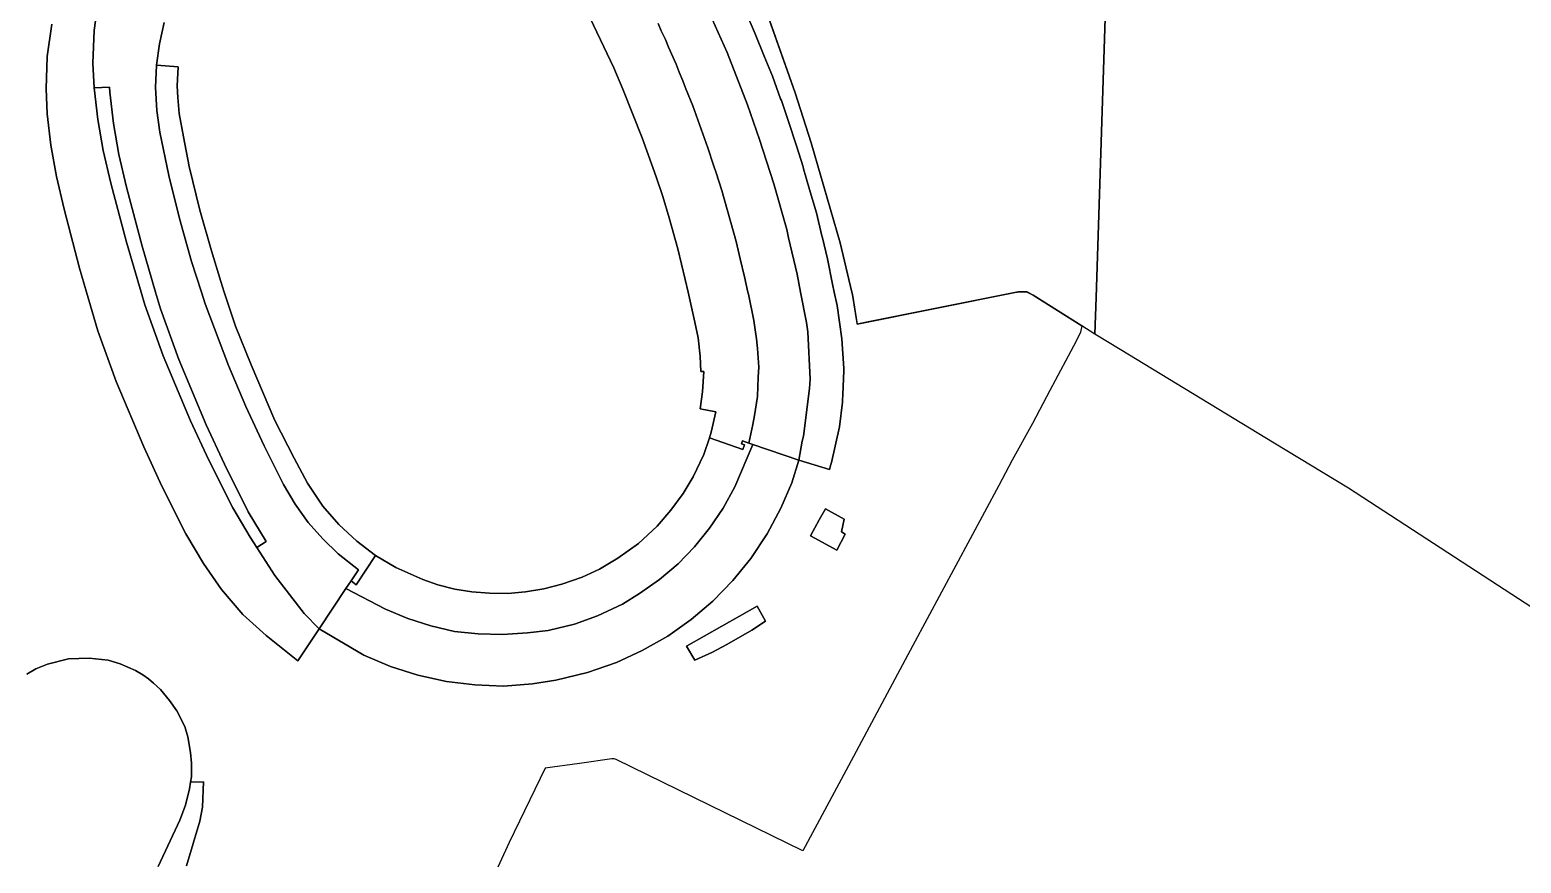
# Model space of a CAD drawing. Header units: millimetres. Extents: x 1888 to 2040, y 1705 to 1894.
# Drawn here: x 1930.7395 to 1931.1197, y 1831.5817 to 1831.7941 of the extents above; entities that cross this region are included whole.
import ezdxf

# ---------------------------------------------------------------- set-up
doc = ezdxf.new("R2010")
doc.units = ezdxf.units.MM

msp = doc.modelspace()

# ---------------------------------------------------------------- linework, layer by layer
for p, q in [((1930.91851, 1831.82405), (1930.93463, 1831.77812)), ((1930.93463, 1831.77812), (1930.91851, 1831.82405)), ((1930.91851, 1831.82405), (1930.93463, 1831.77812)), ((1930.93463, 1831.77812), (1930.91851, 1831.82405)), ((1931.01145, 1831.72853), (1931.01391, 1831.80391)), ((1931.01391, 1831.80391), (1931.01145, 1831.72853)), ((1931.01391, 1831.80391), (1931.01145, 1831.72853)), ((1931.01145, 1831.72853), (1931.01391, 1831.80391)), ((1930.75594, 1831.79394), (1930.75708, 1831.80215)), ((1930.75708, 1831.80215), (1930.75594, 1831.79394)), ((1930.8884, 1831.78449), (1930.88068, 1831.80072)), ((1930.88068, 1831.80072), (1930.8884, 1831.78449)), ((1930.9135, 1831.79687), (1930.91727, 1831.7884)), ((1930.91727, 1831.7884), (1930.9135, 1831.79687)), ((1930.92448, 1831.7931), (1930.92205, 1831.79865)), ((1930.92205, 1831.79865), (1930.92448, 1831.7931)), ((1930.74512, 1831.79557), (1930.74398, 1831.78736)), ((1930.74398, 1831.78736), (1930.74512, 1831.79557)), ((1930.75564, 1831.78564), (1930.75594, 1831.79394)), ((1930.75594, 1831.79394), (1930.75564, 1831.78564)), ((1930.77381, 1831.79597), (1930.77259, 1831.79058)), ((1930.77259, 1831.79058), (1930.77381, 1831.79597)), ((1930.90049, 1831.79388), (1930.89972, 1831.79579)), ((1930.89972, 1831.79579), (1930.90049, 1831.79388)), ((1930.90155, 1831.79165), (1930.90049, 1831.79388)), ((1930.90049, 1831.79388), (1930.90155, 1831.79165)), ((1930.92674, 1831.78744), (1930.92448, 1831.7931)), ((1930.92448, 1831.7931), (1930.92674, 1831.78744)), ((1930.77259, 1831.79058), (1930.77185, 1831.78517)), ((1930.77185, 1831.78517), (1930.77259, 1831.79058)), ((1930.90233, 1831.78972), (1930.90155, 1831.79165)), ((1930.90155, 1831.79165), (1930.90233, 1831.78972)), ((1930.90427, 1831.78536), (1930.90233, 1831.78972)), ((1930.90233, 1831.78972), (1930.90427, 1831.78536)), ((1930.74398, 1831.78736), (1930.74368, 1831.77906)), ((1930.74368, 1831.77906), (1930.74398, 1831.78736)), ((1930.75593, 1831.77934), (1930.75564, 1831.78564)), ((1930.75564, 1831.78564), (1930.75593, 1831.77934)), ((1930.77162, 1831.77943), (1930.77185, 1831.78515)), ((1930.77185, 1831.78515), (1930.77162, 1831.77943)), ((1930.77185, 1831.78515), (1930.77185, 1831.78517)), ((1930.77185, 1831.78517), (1930.77732, 1831.78472)), ((1930.77185, 1831.78517), (1930.77185, 1831.78515)), ((1930.77732, 1831.78472), (1930.77185, 1831.78517)), ((1930.90505, 1831.78339), (1930.90427, 1831.78536)), ((1930.90427, 1831.78536), (1930.90505, 1831.78339)), ((1930.91727, 1831.7884), (1930.92247, 1831.77505)), ((1930.92247, 1831.77505), (1930.91727, 1831.7884)), ((1930.92887, 1831.78231), (1930.92674, 1831.78744)), ((1930.92674, 1831.78744), (1930.92887, 1831.78231)), ((1930.77732, 1831.78472), (1930.77711, 1831.77986)), ((1930.77711, 1831.77986), (1930.77732, 1831.78472)), ((1930.89068, 1831.77904), (1930.8884, 1831.78449)), ((1930.8884, 1831.78449), (1930.89068, 1831.77904)), ((1930.90603, 1831.78114), (1930.90505, 1831.78339)), ((1930.90505, 1831.78339), (1930.90603, 1831.78114)), ((1930.90678, 1831.77909), (1930.90603, 1831.78114)), ((1930.90603, 1831.78114), (1930.90678, 1831.77909)), ((1930.93093, 1831.77658), (1930.92887, 1831.78231)), ((1930.92887, 1831.78231), (1930.93093, 1831.77658)), ((1930.74368, 1831.77906), (1930.74398, 1831.7727)), ((1930.74398, 1831.7727), (1930.74368, 1831.77906)), ((1930.75987, 1831.77953), (1930.75593, 1831.77934)), ((1930.75593, 1831.77934), (1930.75987, 1831.77953)), ((1930.75687, 1831.77128), (1930.75593, 1831.77934)), ((1930.75593, 1831.77934), (1930.75687, 1831.77128)), ((1930.75993, 1831.77829), (1930.75987, 1831.77953)), ((1930.75987, 1831.77953), (1930.75993, 1831.77829)), ((1930.76086, 1831.77029), (1930.75993, 1831.77829)), ((1930.75993, 1831.77829), (1930.76086, 1831.77029)), ((1930.77191, 1831.77357), (1930.77162, 1831.77943)), ((1930.77162, 1831.77943), (1930.77191, 1831.77357)), ((1930.77711, 1831.77986), (1930.7773, 1831.77691)), ((1930.7773, 1831.77691), (1930.77711, 1831.77986)), ((1930.89562, 1831.76658), (1930.89068, 1831.77904)), ((1930.89068, 1831.77904), (1930.89562, 1831.76658)), ((1930.90856, 1831.77479), (1930.90678, 1831.77909)), ((1930.90678, 1831.77909), (1930.90856, 1831.77479)), ((1930.93463, 1831.77812), (1930.93874, 1831.76537)), ((1930.93874, 1831.76537), (1930.93463, 1831.77812)), ((1930.93463, 1831.77812), (1930.93874, 1831.76537)), ((1930.93874, 1831.76537), (1930.93463, 1831.77812)), ((1930.7727, 1831.76809), (1930.77191, 1831.77357)), ((1930.77191, 1831.77357), (1930.7727, 1831.76809)), ((1930.7773, 1831.77691), (1930.77764, 1831.77277)), ((1930.77764, 1831.77277), (1930.7773, 1831.77691)), ((1930.9124, 1831.76409), (1930.90856, 1831.77479)), ((1930.90856, 1831.77479), (1930.9124, 1831.76409)), ((1930.92247, 1831.77505), (1930.92554, 1831.76615)), ((1930.92554, 1831.76615), (1930.92247, 1831.77505)), ((1930.93114, 1831.7761), (1930.93093, 1831.77658)), ((1930.93093, 1831.77658), (1930.93114, 1831.7761)), ((1930.93292, 1831.7708), (1930.93114, 1831.7761)), ((1930.93114, 1831.7761), (1930.93292, 1831.7708)), ((1930.74398, 1831.7727), (1930.74491, 1831.7647)), ((1930.74491, 1831.7647), (1930.74398, 1831.7727)), ((1930.75828, 1831.76336), (1930.75687, 1831.77128)), ((1930.75687, 1831.77128), (1930.75828, 1831.76336)), ((1930.76227, 1831.76237), (1930.76086, 1831.77029)), ((1930.76086, 1831.77029), (1930.76227, 1831.76237)), ((1930.77764, 1831.77277), (1930.77868, 1831.76686)), ((1930.77868, 1831.76686), (1930.77764, 1831.77277)), ((1930.93307, 1831.7703), (1930.93292, 1831.7708)), ((1930.93292, 1831.7708), (1930.93307, 1831.7703)), ((1930.93482, 1831.76504), (1930.93307, 1831.7703)), ((1930.93307, 1831.7703), (1930.93482, 1831.76504)), ((1930.77499, 1831.75703), (1930.7727, 1831.76809)), ((1930.7727, 1831.76809), (1930.77499, 1831.75703)), ((1930.77868, 1831.76686), (1930.78019, 1831.75933)), ((1930.78019, 1831.75933), (1930.77868, 1831.76686)), ((1930.89921, 1831.75665), (1930.89562, 1831.76658)), ((1930.89562, 1831.76658), (1930.89921, 1831.75665)), ((1930.92554, 1831.76615), (1930.92918, 1831.75485)), ((1930.92918, 1831.75485), (1930.92554, 1831.76615)), ((1930.74491, 1831.7647), (1930.74632, 1831.75678)), ((1930.74632, 1831.75678), (1930.74491, 1831.7647)), ((1930.76022, 1831.75503), (1930.75828, 1831.76336)), ((1930.75828, 1831.76336), (1930.76022, 1831.75503)), ((1930.76421, 1831.75404), (1930.76227, 1831.76237)), ((1930.76227, 1831.76237), (1930.76421, 1831.75404)), ((1930.91383, 1831.75968), (1930.9124, 1831.76409)), ((1930.9124, 1831.76409), (1930.91383, 1831.75968)), ((1930.935, 1831.76457), (1930.93482, 1831.76504)), ((1930.93482, 1831.76504), (1930.935, 1831.76457)), ((1930.93666, 1831.75922), (1930.935, 1831.76457)), ((1930.935, 1831.76457), (1930.93666, 1831.75922)), ((1930.93874, 1831.76537), (1930.94614, 1831.73982)), ((1930.94614, 1831.73982), (1930.93874, 1831.76537)), ((1930.93874, 1831.76537), (1930.94614, 1831.73982)), ((1930.94614, 1831.73982), (1930.93874, 1831.76537)), ((1930.78019, 1831.75933), (1930.78291, 1831.74818)), ((1930.78291, 1831.74818), (1930.78019, 1831.75933)), ((1930.91452, 1831.75773), (1930.91383, 1831.75968)), ((1930.91383, 1831.75968), (1930.91452, 1831.75773)), ((1930.9368, 1831.75873), (1930.93666, 1831.75922)), ((1930.93666, 1831.75922), (1930.9368, 1831.75873)), ((1930.93735, 1831.75664), (1930.9368, 1831.75873)), ((1930.9368, 1831.75873), (1930.93735, 1831.75664)), ((1930.74632, 1831.75678), (1930.74826, 1831.74845)), ((1930.74826, 1831.74845), (1930.74632, 1831.75678)), ((1930.76417, 1831.73999), (1930.76022, 1831.75503)), ((1930.76022, 1831.75503), (1930.76417, 1831.73999)), ((1930.77772, 1831.74604), (1930.77499, 1831.75703)), ((1930.77499, 1831.75703), (1930.77772, 1831.74604)), ((1930.90088, 1831.75162), (1930.89921, 1831.75665)), ((1930.89921, 1831.75665), (1930.90088, 1831.75162)), ((1930.91592, 1831.75319), (1930.91452, 1831.75773)), ((1930.91452, 1831.75773), (1930.91592, 1831.75319)), ((1930.92918, 1831.75485), (1930.93251, 1831.74328)), ((1930.93251, 1831.74328), (1930.92918, 1831.75485)), ((1930.93843, 1831.75288), (1930.93735, 1831.75664)), ((1930.93735, 1831.75664), (1930.93843, 1831.75288)), ((1930.76816, 1831.739), (1930.76421, 1831.75404)), ((1930.76421, 1831.75404), (1930.76816, 1831.739)), ((1930.90254, 1831.74621), (1930.90088, 1831.75162)), ((1930.90088, 1831.75162), (1930.90254, 1831.74621)), ((1930.91957, 1831.74018), (1930.91592, 1831.75319)), ((1930.91592, 1831.75319), (1930.91957, 1831.74018)), ((1930.94005, 1831.74752), (1930.93843, 1831.75288)), ((1930.93843, 1831.75288), (1930.94005, 1831.74752)), ((1930.74826, 1831.74845), (1930.75221, 1831.73341)), ((1930.75221, 1831.73341), (1930.74826, 1831.74845)), ((1930.78291, 1831.74818), (1930.78584, 1831.73777)), ((1930.78584, 1831.73777), (1930.78291, 1831.74818)), ((1930.94148, 1831.74163), (1930.94005, 1831.74752)), ((1930.94005, 1831.74752), (1930.94148, 1831.74163)), ((1930.78078, 1831.73513), (1930.77772, 1831.74604)), ((1930.77772, 1831.74604), (1930.78078, 1831.73513)), ((1930.90475, 1831.73828), (1930.90254, 1831.74621)), ((1930.90254, 1831.74621), (1930.90475, 1831.73828)), ((1930.93251, 1831.74328), (1930.93294, 1831.74111)), ((1930.93294, 1831.74111), (1930.93251, 1831.74328)), ((1930.7679, 1831.72731), (1930.76417, 1831.73999)), ((1930.76417, 1831.73999), (1930.7679, 1831.72731)), ((1930.92059, 1831.73577), (1930.91957, 1831.74018)), ((1930.91957, 1831.74018), (1930.92059, 1831.73577)), ((1930.93294, 1831.74111), (1930.93515, 1831.73188)), ((1930.93515, 1831.73188), (1930.93294, 1831.74111)), ((1930.94157, 1831.74114), (1930.94148, 1831.74163)), ((1930.94148, 1831.74163), (1930.94157, 1831.74114)), ((1930.94288, 1831.73576), (1930.94157, 1831.74114)), ((1930.94157, 1831.74114), (1930.94288, 1831.73576)), ((1930.94614, 1831.73982), (1930.94908, 1831.72731)), ((1930.94908, 1831.72729), (1930.94614, 1831.73982)), ((1930.94614, 1831.73982), (1930.94908, 1831.72731)), ((1930.94908, 1831.72729), (1930.94614, 1831.73982)), ((1930.7716, 1831.72731), (1930.76816, 1831.739)), ((1930.76816, 1831.739), (1930.7716, 1831.72731)), ((1930.78584, 1831.73777), (1930.78824, 1831.73)), ((1930.78824, 1831.73), (1930.78584, 1831.73777)), ((1930.90663, 1831.73049), (1930.90475, 1831.73828)), ((1930.90475, 1831.73828), (1930.90663, 1831.73049)), ((1930.92175, 1831.73115), (1930.92059, 1831.73577)), ((1930.92059, 1831.73577), (1930.92175, 1831.73115)), ((1930.94413, 1831.72931), (1930.94288, 1831.73576)), ((1930.94288, 1831.73576), (1930.94413, 1831.72931)), ((1930.75221, 1831.73341), (1930.754, 1831.72731)), ((1930.754, 1831.72731), (1930.75221, 1831.73341)), ((1930.78331, 1831.72731), (1930.78078, 1831.73513)), ((1930.78078, 1831.73513), (1930.78331, 1831.72731)), ((1930.93515, 1831.73188), (1930.93603, 1831.72731)), ((1930.93603, 1831.72731), (1930.93515, 1831.73188)), ((1930.78824, 1831.73), (1930.78912, 1831.72731)), ((1930.78912, 1831.72731), (1930.78824, 1831.73)), ((1930.90734, 1831.72731), (1930.90663, 1831.73049)), ((1930.90663, 1831.73049), (1930.90734, 1831.72731)), ((1930.92259, 1831.72731), (1930.92175, 1831.73115)), ((1930.92175, 1831.73115), (1930.92259, 1831.72731)), ((1930.94457, 1831.72731), (1930.94413, 1831.72931)), ((1930.94413, 1831.72931), (1930.94457, 1831.72731)), ((1931.01136, 1831.72594), (1931.01145, 1831.72853)), ((1931.01145, 1831.72853), (1931.01136, 1831.72594)), ((1931.01145, 1831.72853), (1931.01136, 1831.72594)), ((1931.01136, 1831.72594), (1931.01145, 1831.72853)), ((1930.754, 1831.72731), (1930.7569, 1831.71745)), ((1930.7569, 1831.71745), (1930.754, 1831.72731)), ((1930.76886, 1831.72403), (1930.7679, 1831.72731)), ((1930.7679, 1831.72731), (1930.76886, 1831.72403)), ((1930.77355, 1831.71108), (1930.76886, 1831.72403)), ((1930.76886, 1831.72403), (1930.77355, 1831.71108)), ((1930.77285, 1831.72304), (1930.7716, 1831.72731)), ((1930.7716, 1831.72731), (1930.77285, 1831.72304)), ((1930.78427, 1831.72433), (1930.78331, 1831.72731)), ((1930.78331, 1831.72731), (1930.78427, 1831.72433)), ((1930.79015, 1831.70857), (1930.78427, 1831.72433)), ((1930.78427, 1831.72433), (1930.79015, 1831.70857)), ((1930.78912, 1831.72731), (1930.79198, 1831.7186)), ((1930.79198, 1831.7186), (1930.78912, 1831.72731)), ((1930.90907, 1831.71962), (1930.90734, 1831.72731)), ((1930.90734, 1831.72731), (1930.90907, 1831.71962)), ((1930.92271, 1831.72674), (1930.92259, 1831.72731)), ((1930.92259, 1831.72731), (1930.92271, 1831.72674)), ((1930.92409, 1831.72002), (1930.92271, 1831.72674)), ((1930.92271, 1831.72674), (1930.92409, 1831.72002)), ((1930.93603, 1831.72731), (1930.93751, 1831.71956)), ((1930.93751, 1831.71956), (1930.93603, 1831.72731)), ((1930.94532, 1831.72386), (1930.94457, 1831.72731)), ((1930.94457, 1831.72731), (1930.94532, 1831.72386)), ((1930.94908, 1831.72731), (1930.94908, 1831.72729)), ((1930.94908, 1831.72731), (1930.94908, 1831.72729)), ((1930.94908, 1831.72729), (1930.94922, 1831.72669)), ((1930.94922, 1831.72669), (1930.94908, 1831.72729)), ((1930.94908, 1831.72729), (1930.94922, 1831.72669)), ((1930.94922, 1831.72669), (1930.94908, 1831.72729)), ((1930.94922, 1831.72669), (1930.95044, 1831.71914)), ((1930.95042, 1831.71928), (1930.94922, 1831.72669)), ((1930.94922, 1831.72669), (1930.95044, 1831.71914)), ((1930.95042, 1831.71928), (1930.94922, 1831.72669)), ((1930.95044, 1831.71914), (1930.99108, 1831.72728)), ((1930.95044, 1831.71914), (1930.99108, 1831.72728)), ((1930.99108, 1831.72728), (1930.95282, 1831.71961)), ((1930.99108, 1831.72728), (1930.95282, 1831.71961)), ((1930.99148, 1831.72736), (1930.99108, 1831.72728)), ((1930.99148, 1831.72736), (1930.99108, 1831.72728)), ((1930.99108, 1831.72728), (1930.99123, 1831.72731)), ((1930.99108, 1831.72728), (1930.99123, 1831.72731)), ((1930.99123, 1831.72731), (1930.99148, 1831.72736)), ((1930.99123, 1831.72731), (1930.99148, 1831.72736)), ((1930.99148, 1831.72736), (1930.99376, 1831.72733)), ((1930.99345, 1831.72735), (1930.99148, 1831.72736)), ((1930.99148, 1831.72736), (1930.99376, 1831.72733)), ((1930.99345, 1831.72735), (1930.99148, 1831.72736)), ((1930.99376, 1831.72733), (1930.99345, 1831.72735)), ((1930.99376, 1831.72733), (1930.99345, 1831.72735)), ((1930.99376, 1831.72733), (1930.9938, 1831.72731)), ((1930.99385, 1831.72728), (1930.99376, 1831.72733)), ((1930.99376, 1831.72733), (1930.9938, 1831.72731)), ((1930.99385, 1831.72728), (1930.99376, 1831.72733)), ((1930.9938, 1831.72731), (1930.99528, 1831.7265)), ((1930.9938, 1831.72731), (1930.99528, 1831.7265)), ((1930.99528, 1831.7265), (1930.99385, 1831.72728)), ((1930.99528, 1831.7265), (1930.99385, 1831.72728)), ((1930.99528, 1831.7265), (1931.00769, 1831.71871)), ((1931.00769, 1831.71871), (1930.99528, 1831.7265)), ((1930.99528, 1831.7265), (1931.00769, 1831.71871)), ((1931.00769, 1831.71871), (1930.99528, 1831.7265)), ((1931.01106, 1831.71659), (1931.01136, 1831.72594)), ((1931.01136, 1831.72594), (1931.01106, 1831.71659)), ((1931.01136, 1831.72594), (1931.01106, 1831.71659)), ((1931.01106, 1831.71659), (1931.01136, 1831.72594)), ((1930.77754, 1831.71009), (1930.77285, 1831.72304)), ((1930.77285, 1831.72304), (1930.77754, 1831.71009)), ((1930.94652, 1831.71537), (1930.94532, 1831.72386)), ((1930.94532, 1831.72386), (1930.94652, 1831.71537)), ((1930.7569, 1831.71745), (1930.76159, 1831.7045)), ((1930.76159, 1831.7045), (1930.7569, 1831.71745)), ((1930.79198, 1831.7186), (1930.79595, 1831.70872)), ((1930.79595, 1831.70872), (1930.79198, 1831.7186)), ((1930.90988, 1831.71559), (1930.90907, 1831.71962)), ((1930.90907, 1831.71962), (1930.90988, 1831.71559)), ((1930.92448, 1831.7177), (1930.92409, 1831.72002)), ((1930.92409, 1831.72002), (1930.92448, 1831.7177)), ((1930.92482, 1831.71535), (1930.92448, 1831.7177)), ((1930.92448, 1831.7177), (1930.92482, 1831.71535)), ((1930.93751, 1831.71956), (1930.93783, 1831.71718)), ((1930.93783, 1831.71718), (1930.93751, 1831.71956)), ((1930.93783, 1831.71718), (1930.93844, 1831.70508)), ((1930.93844, 1831.70508), (1930.93783, 1831.71718)), ((1930.95044, 1831.71914), (1930.95042, 1831.71928)), ((1930.95044, 1831.71914), (1930.95042, 1831.71928)), ((1930.95282, 1831.71961), (1930.95044, 1831.71914)), ((1930.95282, 1831.71961), (1930.95044, 1831.71914)), ((1931.00738, 1831.71704), (1931.0063, 1831.7148)), ((1931.00738, 1831.71704), (1931.0063, 1831.7148)), ((1931.00769, 1831.71871), (1931.00738, 1831.71704)), ((1931.00769, 1831.71871), (1931.00738, 1831.71704)), ((1931.01106, 1831.71659), (1931.00769, 1831.71871)), ((1931.01106, 1831.71659), (1931.00769, 1831.71871)), ((1931.01145, 1831.71634), (1931.01106, 1831.71659)), ((1931.01145, 1831.71634), (1931.01106, 1831.71659)), ((1931.01751, 1831.71266), (1931.01145, 1831.71634)), ((1931.01751, 1831.71266), (1931.01145, 1831.71634)), ((1930.91041, 1831.71094), (1930.90988, 1831.71559)), ((1930.90988, 1831.71559), (1930.91041, 1831.71094)), ((1930.92507, 1831.71288), (1930.92482, 1831.71535)), ((1930.92482, 1831.71535), (1930.92507, 1831.71288)), ((1930.92536, 1831.70815), (1930.92507, 1831.71288)), ((1930.92507, 1831.71288), (1930.92536, 1831.70815)), ((1930.94701, 1831.70783), (1930.94652, 1831.71537)), ((1930.94652, 1831.71537), (1930.94701, 1831.70783)), ((1931.0063, 1831.7148), (1930.99952, 1831.7022)), ((1931.0063, 1831.7148), (1930.99952, 1831.7022)), ((1931.05676, 1831.68879), (1931.01751, 1831.71266)), ((1931.05676, 1831.68879), (1931.01751, 1831.71266)), ((1930.78053, 1831.69445), (1930.77355, 1831.71108)), ((1930.77355, 1831.71108), (1930.78053, 1831.69445)), ((1930.78452, 1831.69346), (1930.77754, 1831.71009)), ((1930.77754, 1831.71009), (1930.78452, 1831.69346)), ((1930.91057, 1831.70707), (1930.91041, 1831.71094)), ((1930.91041, 1831.71094), (1930.91057, 1831.70707)), ((1930.79462, 1831.69811), (1930.79015, 1831.70857)), ((1930.79015, 1831.70857), (1930.79462, 1831.69811)), ((1930.79595, 1831.70872), (1930.802, 1831.69455)), ((1930.802, 1831.69455), (1930.79595, 1831.70872)), ((1930.91133, 1831.70702), (1930.91057, 1831.70707)), ((1930.91057, 1831.70707), (1930.91133, 1831.70702)), ((1930.91105, 1831.70188), (1930.91133, 1831.70702)), ((1930.91133, 1831.70702), (1930.91105, 1831.70188)), ((1930.92516, 1831.70323), (1930.92522, 1831.70561)), ((1930.92522, 1831.70561), (1930.92516, 1831.70323)), ((1930.92522, 1831.70561), (1930.92536, 1831.70815)), ((1930.92536, 1831.70815), (1930.92522, 1831.70561)), ((1930.93844, 1831.70508), (1930.9383, 1831.70268)), ((1930.9383, 1831.70268), (1930.93844, 1831.70508)), ((1930.94683, 1831.70114), (1930.94702, 1831.70731)), ((1930.94702, 1831.70731), (1930.94683, 1831.70114)), ((1930.94702, 1831.70731), (1930.94701, 1831.70783)), ((1930.94701, 1831.70783), (1930.94702, 1831.70731)), ((1930.76159, 1831.7045), (1930.76857, 1831.68787)), ((1930.76857, 1831.68787), (1930.76159, 1831.7045)), ((1930.9104, 1831.69757), (1930.91105, 1831.70188)), ((1930.91105, 1831.70188), (1930.9104, 1831.69757)), ((1930.925, 1831.70065), (1930.92516, 1831.70323)), ((1930.92516, 1831.70323), (1930.925, 1831.70065)), ((1930.9383, 1831.70268), (1930.93675, 1831.69057)), ((1930.93675, 1831.69057), (1930.9383, 1831.70268)), ((1930.94672, 1831.69971), (1930.94683, 1831.70114)), ((1930.94683, 1831.70114), (1930.94672, 1831.69971)), ((1930.99952, 1831.7022), (1930.9951, 1831.69382)), ((1930.99952, 1831.7022), (1930.9951, 1831.69382)), ((1930.79924, 1831.68808), (1930.79462, 1831.69811)), ((1930.79462, 1831.69811), (1930.79924, 1831.68808)), ((1930.91445, 1831.69678), (1930.9104, 1831.69757)), ((1930.9104, 1831.69757), (1930.91445, 1831.69678)), ((1930.92431, 1831.69587), (1930.925, 1831.70065)), ((1930.925, 1831.70065), (1930.92431, 1831.69587)), ((1930.9459, 1831.69291), (1930.9467, 1831.69924)), ((1930.9467, 1831.69924), (1930.9459, 1831.69291)), ((1930.9467, 1831.69924), (1930.94672, 1831.69971)), ((1930.94672, 1831.69971), (1930.9467, 1831.69924)), ((1930.78515, 1831.68444), (1930.78053, 1831.69445)), ((1930.78053, 1831.69445), (1930.78515, 1831.68444)), ((1930.802, 1831.69455), (1930.80693, 1831.68495)), ((1930.80693, 1831.68495), (1930.802, 1831.69455)), ((1930.91325, 1831.69155), (1930.91445, 1831.69678)), ((1930.91445, 1831.69678), (1930.91325, 1831.69155)), ((1930.92387, 1831.6935), (1930.92431, 1831.69587)), ((1930.92431, 1831.69587), (1930.92387, 1831.6935)), ((1930.9951, 1831.69382), (1930.98994, 1831.68441)), ((1930.9951, 1831.69382), (1930.98994, 1831.68441)), ((1930.78914, 1831.68345), (1930.78452, 1831.69346)), ((1930.78452, 1831.69346), (1930.78914, 1831.68345)), ((1930.91133, 1831.6859), (1930.91277, 1831.69015)), ((1930.91277, 1831.69015), (1930.91133, 1831.6859)), ((1930.91277, 1831.69015), (1930.91325, 1831.69155)), ((1930.91325, 1831.69155), (1930.91277, 1831.69015)), ((1930.91277, 1831.69015), (1930.92134, 1831.68716)), ((1930.92134, 1831.68716), (1930.91277, 1831.69015)), ((1930.92279, 1831.68881), (1930.92387, 1831.6935)), ((1930.92387, 1831.6935), (1930.92279, 1831.68881)), ((1930.93675, 1831.69057), (1930.93643, 1831.68926)), ((1930.93643, 1831.68926), (1930.93675, 1831.69057)), ((1930.9439, 1831.68386), (1930.9459, 1831.69291)), ((1930.9459, 1831.69291), (1930.9439, 1831.68386)), ((1930.76857, 1831.68787), (1930.77319, 1831.67786)), ((1930.77319, 1831.67786), (1930.76857, 1831.68787)), ((1930.80424, 1831.67823), (1930.79924, 1831.68808)), ((1930.79924, 1831.68808), (1930.80424, 1831.67823)), ((1930.91926, 1831.67769), (1930.92386, 1831.68845)), ((1930.92386, 1831.68845), (1930.91926, 1831.67769)), ((1930.92098, 1831.68858), (1930.92123, 1831.68934)), ((1930.92123, 1831.68934), (1930.92098, 1831.68858)), ((1930.92173, 1831.68833), (1930.92098, 1831.68858)), ((1930.92098, 1831.68858), (1930.92173, 1831.68833)), ((1930.92123, 1831.68934), (1930.92279, 1831.68881)), ((1930.92279, 1831.68881), (1930.92123, 1831.68934)), ((1930.92134, 1831.68716), (1930.92173, 1831.68833)), ((1930.92173, 1831.68833), (1930.92134, 1831.68716)), ((1930.92386, 1831.68845), (1930.92279, 1831.68881)), ((1930.92279, 1831.68881), (1930.92386, 1831.68845)), ((1930.92386, 1831.68845), (1930.93559, 1831.68448)), ((1930.93559, 1831.68448), (1930.92386, 1831.68845)), ((1930.93643, 1831.68926), (1930.93559, 1831.68448)), ((1930.93559, 1831.68448), (1930.93643, 1831.68926)), ((1931.0757, 1831.67727), (1931.05676, 1831.68879)), ((1931.0757, 1831.67727), (1931.05676, 1831.68879)), ((1930.79125, 1831.67229), (1930.78515, 1831.68444)), ((1930.78515, 1831.68444), (1930.79125, 1831.67229)), ((1930.79524, 1831.6713), (1930.78914, 1831.68345)), ((1930.78914, 1831.68345), (1930.79524, 1831.6713)), ((1930.80693, 1831.68495), (1930.81036, 1831.67858)), ((1930.81036, 1831.67858), (1930.80693, 1831.68495)), ((1930.90864, 1831.68018), (1930.91133, 1831.6859)), ((1930.91133, 1831.6859), (1930.90864, 1831.68018)), ((1930.93559, 1831.68448), (1930.93383, 1831.67867)), ((1930.93383, 1831.67867), (1930.93559, 1831.68448)), ((1930.93559, 1831.68448), (1930.94338, 1831.68203)), ((1930.94338, 1831.68203), (1930.93559, 1831.68448)), ((1930.94338, 1831.68203), (1930.94372, 1831.68338)), ((1930.94372, 1831.68338), (1930.94338, 1831.68203)), ((1930.94372, 1831.68338), (1930.9439, 1831.68386)), ((1930.9439, 1831.68386), (1930.94372, 1831.68338)), ((1930.98994, 1831.68441), (1930.98658, 1831.67801)), ((1930.98994, 1831.68441), (1930.98658, 1831.67801)), ((1930.81036, 1831.67858), (1930.81424, 1831.6727)), ((1930.81424, 1831.6727), (1930.81036, 1831.67858)), ((1930.90613, 1831.67597), (1930.90864, 1831.68018)), ((1930.90864, 1831.68018), (1930.90613, 1831.67597)), ((1930.93383, 1831.67867), (1930.93102, 1831.6722)), ((1930.93102, 1831.6722), (1930.93383, 1831.67867)), ((1930.77319, 1831.67786), (1930.77929, 1831.66571)), ((1930.77929, 1831.66571), (1930.77319, 1831.67786)), ((1930.80721, 1831.67323), (1930.80424, 1831.67823)), ((1930.80424, 1831.67823), (1930.80721, 1831.67323)), ((1930.90298, 1831.67167), (1930.90613, 1831.67597)), ((1930.90613, 1831.67597), (1930.90298, 1831.67167)), ((1930.91629, 1831.67221), (1930.91926, 1831.67769)), ((1930.91926, 1831.67769), (1930.91629, 1831.67221)), ((1930.98658, 1831.67801), (1930.96465, 1831.63725)), ((1930.98658, 1831.67801), (1930.96465, 1831.63725)), ((1931.17557, 1831.61228), (1931.0757, 1831.67727)), ((1931.17557, 1831.61228), (1931.0757, 1831.67727)), ((1930.79573, 1831.66478), (1930.79125, 1831.67229)), ((1930.79125, 1831.67229), (1930.79573, 1831.66478)), ((1930.79979, 1831.66368), (1930.79524, 1831.6713)), ((1930.79524, 1831.6713), (1930.79979, 1831.66368)), ((1930.81048, 1831.66858), (1930.80721, 1831.67323)), ((1930.80721, 1831.67323), (1930.81048, 1831.66858)), ((1930.81424, 1831.6727), (1930.81833, 1831.66807)), ((1930.81833, 1831.66807), (1930.81424, 1831.6727)), ((1930.89943, 1831.66763), (1930.90298, 1831.67167)), ((1930.90298, 1831.67167), (1930.89943, 1831.66763)), ((1930.91282, 1831.66715), (1930.91629, 1831.67221)), ((1930.91629, 1831.67221), (1930.91282, 1831.66715)), ((1930.93102, 1831.6722), (1930.92754, 1831.66568)), ((1930.92754, 1831.66568), (1930.93102, 1831.6722)), ((1930.94078, 1831.66921), (1930.94235, 1831.67201)), ((1930.94235, 1831.67201), (1930.94078, 1831.66921)), ((1930.94235, 1831.67201), (1930.94715, 1831.66941)), ((1930.94715, 1831.66941), (1930.94235, 1831.67201)), ((1930.81422, 1831.66436), (1930.81048, 1831.66858)), ((1930.81048, 1831.66858), (1930.81422, 1831.66436)), ((1930.81833, 1831.66807), (1930.82286, 1831.66382)), ((1930.82286, 1831.66382), (1930.81833, 1831.66807)), ((1930.8947, 1831.66323), (1930.89943, 1831.66763)), ((1930.89943, 1831.66763), (1930.8947, 1831.66323)), ((1930.90897, 1831.66239), (1930.91282, 1831.66715)), ((1930.91282, 1831.66715), (1930.90897, 1831.66239)), ((1930.93851, 1831.66513), (1930.94078, 1831.66921)), ((1930.94078, 1831.66921), (1930.93851, 1831.66513)), ((1930.94715, 1831.66941), (1930.94643, 1831.66616)), ((1930.94643, 1831.66616), (1930.94715, 1831.66941)), ((1930.77929, 1831.66571), (1930.78384, 1831.65809)), ((1930.78384, 1831.65809), (1930.77929, 1831.66571)), ((1930.79742, 1831.66215), (1930.79573, 1831.66478)), ((1930.79573, 1831.66478), (1930.79742, 1831.66215)), ((1930.79742, 1831.66215), (1930.79979, 1831.66368)), ((1930.79979, 1831.66368), (1930.79742, 1831.66215)), ((1930.81815, 1831.66057), (1930.81422, 1831.66436)), ((1930.81422, 1831.66436), (1930.81815, 1831.66057)), ((1930.82286, 1831.66382), (1930.82769, 1831.66014)), ((1930.82769, 1831.66014), (1930.82286, 1831.66382)), ((1930.88945, 1831.65943), (1930.8947, 1831.66323)), ((1930.8947, 1831.66323), (1930.88945, 1831.65943)), ((1930.92754, 1831.66568), (1930.92331, 1831.6594)), ((1930.92331, 1831.6594), (1930.92754, 1831.66568)), ((1930.94522, 1831.66153), (1930.93851, 1831.66513)), ((1930.93851, 1831.66513), (1930.94522, 1831.66153)), ((1930.94742, 1831.66557), (1930.94522, 1831.66153)), ((1930.94522, 1831.66153), (1930.94742, 1831.66557)), ((1930.94643, 1831.66616), (1930.94742, 1831.66557)), ((1930.94742, 1831.66557), (1930.94643, 1831.66616)), ((1930.80198, 1831.65509), (1930.79742, 1831.66215)), ((1930.79742, 1831.66215), (1930.80198, 1831.65509)), ((1930.82329, 1831.6565), (1930.81815, 1831.66057)), ((1930.81815, 1831.66057), (1930.82329, 1831.6565)), ((1930.82769, 1831.66014), (1930.82273, 1831.65271)), ((1930.82273, 1831.65271), (1930.82769, 1831.66014)), ((1930.82769, 1831.66014), (1930.83284, 1831.65707)), ((1930.83284, 1831.65707), (1930.82769, 1831.66014)), ((1930.88473, 1831.65668), (1930.88945, 1831.65943)), ((1930.88945, 1831.65943), (1930.88473, 1831.65668)), ((1930.90479, 1831.65803), (1930.90897, 1831.66239)), ((1930.90897, 1831.66239), (1930.90479, 1831.65803)), ((1930.92331, 1831.6594), (1930.91879, 1831.65381)), ((1930.91879, 1831.65381), (1930.92331, 1831.6594)), ((1930.78384, 1831.65809), (1930.78844, 1831.6515)), ((1930.78844, 1831.6515), (1930.78384, 1831.65809)), ((1930.82143, 1831.65372), (1930.82329, 1831.6565)), ((1930.82329, 1831.6565), (1930.82143, 1831.65372)), ((1930.83284, 1831.65707), (1930.83975, 1831.65402)), ((1930.83975, 1831.65402), (1930.83284, 1831.65707)), ((1930.88032, 1831.65466), (1930.88473, 1831.65668)), ((1930.88473, 1831.65668), (1930.88032, 1831.65466)), ((1930.90007, 1831.65402), (1930.90479, 1831.65803)), ((1930.90479, 1831.65803), (1930.90007, 1831.65402)), ((1930.80946, 1831.64536), (1930.80198, 1831.65509)), ((1930.80198, 1831.65509), (1930.80946, 1831.64536)), ((1930.81326, 1831.64147), (1930.82013, 1831.65177)), ((1930.82013, 1831.65177), (1930.81326, 1831.64147)), ((1930.82143, 1831.65372), (1930.82013, 1831.65177)), ((1930.82013, 1831.65177), (1930.82143, 1831.65372)), ((1930.82013, 1831.65177), (1930.8302, 1831.6465)), ((1930.8302, 1831.6465), (1930.82013, 1831.65177)), ((1930.82273, 1831.65271), (1930.82143, 1831.65372)), ((1930.82143, 1831.65372), (1930.82273, 1831.65271)), ((1930.83975, 1831.65402), (1930.84356, 1831.65268)), ((1930.84356, 1831.65268), (1930.83975, 1831.65402)), ((1930.84356, 1831.65268), (1930.84789, 1831.65158)), ((1930.84789, 1831.65158), (1930.84356, 1831.65268)), ((1930.87058, 1831.65167), (1930.87514, 1831.65285)), ((1930.87514, 1831.65285), (1930.87058, 1831.65167)), ((1930.87514, 1831.65285), (1930.88032, 1831.65466)), ((1930.88032, 1831.65466), (1930.87514, 1831.65285)), ((1930.895, 1831.65047), (1930.90007, 1831.65402)), ((1930.90007, 1831.65402), (1930.895, 1831.65047)), ((1930.91879, 1831.65381), (1930.91364, 1831.64848)), ((1930.91364, 1831.64848), (1930.91879, 1831.65381)), ((1930.78844, 1831.6515), (1930.79388, 1831.64513)), ((1930.79388, 1831.64513), (1930.78844, 1831.6515)), ((1930.84789, 1831.65158), (1930.85222, 1831.65086)), ((1930.85222, 1831.65086), (1930.84789, 1831.65158)), ((1930.85222, 1831.65086), (1930.85675, 1831.65051)), ((1930.85675, 1831.65051), (1930.85222, 1831.65086)), ((1930.85675, 1831.65051), (1930.86142, 1831.65046)), ((1930.86142, 1831.65046), (1930.85675, 1831.65051)), ((1930.86142, 1831.65046), (1930.86589, 1831.65091)), ((1930.86589, 1831.65091), (1930.86142, 1831.65046)), ((1930.86589, 1831.65091), (1930.87058, 1831.65167)), ((1930.87058, 1831.65167), (1930.86589, 1831.65091)), ((1930.89064, 1831.64777), (1930.895, 1831.65047)), ((1930.895, 1831.65047), (1930.89064, 1831.64777)), ((1930.91364, 1831.64848), (1930.90813, 1831.64383)), ((1930.90813, 1831.64383), (1930.91364, 1831.64848)), ((1930.79388, 1831.64513), (1930.79979, 1831.63979)), ((1930.79979, 1831.63979), (1930.79388, 1831.64513)), ((1930.81326, 1831.64147), (1930.80946, 1831.64536)), ((1930.80946, 1831.64536), (1930.81326, 1831.64147)), ((1930.8302, 1831.6465), (1930.8359, 1831.64408)), ((1930.8359, 1831.64408), (1930.8302, 1831.6465)), ((1930.87836, 1831.64263), (1930.88428, 1831.64474)), ((1930.88428, 1831.64474), (1930.87836, 1831.64263)), ((1930.88428, 1831.64474), (1930.89064, 1831.64777)), ((1930.89064, 1831.64777), (1930.88428, 1831.64474)), ((1930.90698, 1831.63708), (1930.92495, 1831.64723)), ((1930.92495, 1831.64723), (1930.90698, 1831.63708)), ((1930.92495, 1831.64723), (1930.9271, 1831.64343)), ((1930.9271, 1831.64343), (1930.92495, 1831.64723)), ((1930.80782, 1831.63331), (1930.81326, 1831.64147)), ((1930.81326, 1831.64147), (1930.80782, 1831.63331)), ((1930.82467, 1831.63477), (1930.81326, 1831.64147)), ((1930.81326, 1831.64147), (1930.82467, 1831.63477)), ((1930.8359, 1831.64408), (1930.84174, 1831.64221)), ((1930.84174, 1831.64221), (1930.8359, 1831.64408)), ((1930.84174, 1831.64221), (1930.84778, 1831.6408)), ((1930.84778, 1831.6408), (1930.84174, 1831.64221)), ((1930.84778, 1831.6408), (1930.85382, 1831.64014)), ((1930.85382, 1831.64014), (1930.84778, 1831.6408)), ((1930.86002, 1831.64), (1930.86642, 1831.64041)), ((1930.86642, 1831.64041), (1930.86002, 1831.64)), ((1930.86642, 1831.64041), (1930.87167, 1831.64104)), ((1930.87167, 1831.64104), (1930.86642, 1831.64041)), ((1930.87167, 1831.64104), (1930.87836, 1831.64263)), ((1930.87836, 1831.64263), (1930.87167, 1831.64104)), ((1930.90813, 1831.64383), (1930.90214, 1831.63956)), ((1930.90214, 1831.63956), (1930.90813, 1831.64383)), ((1930.92363, 1831.6411), (1930.91725, 1831.63747)), ((1930.91725, 1831.63747), (1930.92363, 1831.6411)), ((1930.9271, 1831.64343), (1930.92363, 1831.6411)), ((1930.92363, 1831.6411), (1930.9271, 1831.64343)), ((1930.79979, 1831.63979), (1930.80782, 1831.63331)), ((1930.80782, 1831.63331), (1930.79979, 1831.63979)), ((1930.85382, 1831.64014), (1930.86002, 1831.64)), ((1930.86002, 1831.64), (1930.85382, 1831.64014)), ((1930.90214, 1831.63956), (1930.89562, 1831.63593)), ((1930.89562, 1831.63593), (1930.90214, 1831.63956)), ((1930.90909, 1831.63346), (1930.90698, 1831.63708)), ((1930.90698, 1831.63708), (1930.90909, 1831.63346)), ((1930.91725, 1831.63747), (1930.91354, 1831.63555)), ((1930.91354, 1831.63555), (1930.91725, 1831.63747)), ((1930.96465, 1831.63725), (1930.94821, 1831.60651)), ((1930.96465, 1831.63725), (1930.94821, 1831.60651)), ((1930.74944, 1831.6338), (1930.74402, 1831.63241)), ((1930.74402, 1831.63241), (1930.74944, 1831.6338)), ((1930.75463, 1831.63402), (1930.74944, 1831.6338)), ((1930.74944, 1831.6338), (1930.75463, 1831.63402)), ((1930.7595, 1831.6335), (1930.75463, 1831.63402)), ((1930.75463, 1831.63402), (1930.7595, 1831.6335)), ((1930.76259, 1831.63255), (1930.7595, 1831.6335)), ((1930.7595, 1831.6335), (1930.76259, 1831.63255)), ((1930.83147, 1831.63188), (1930.82467, 1831.63477)), ((1930.82467, 1831.63477), (1930.83147, 1831.63188)), ((1930.88906, 1831.63285), (1930.88173, 1831.63029)), ((1930.88173, 1831.63029), (1930.88906, 1831.63285)), ((1930.89562, 1831.63593), (1930.88906, 1831.63285)), ((1930.88906, 1831.63285), (1930.89562, 1831.63593)), ((1930.91354, 1831.63555), (1930.90909, 1831.63346)), ((1930.90909, 1831.63346), (1930.91354, 1831.63555)), ((1930.7411, 1831.63123), (1930.73876, 1831.6299)), ((1930.73876, 1831.6299), (1930.7411, 1831.63123)), ((1930.74402, 1831.63241), (1930.7411, 1831.63123)), ((1930.7411, 1831.63123), (1930.74402, 1831.63241)), ((1930.76645, 1831.6308), (1930.76259, 1831.63255)), ((1930.76259, 1831.63255), (1930.76645, 1831.6308)), ((1930.76832, 1831.6297), (1930.76645, 1831.6308)), ((1930.76645, 1831.6308), (1930.76832, 1831.6297)), ((1930.76977, 1831.62871), (1930.76832, 1831.6297)), ((1930.76832, 1831.6297), (1930.76977, 1831.62871)), ((1930.83843, 1831.62965), (1930.83147, 1831.63188)), ((1930.83147, 1831.63188), (1930.83843, 1831.62965)), ((1930.84574, 1831.62802), (1930.83843, 1831.62965)), ((1930.83843, 1831.62965), (1930.84574, 1831.62802)), ((1930.88173, 1831.63029), (1930.87366, 1831.62836)), ((1930.87366, 1831.62836), (1930.88173, 1831.63029)), ((1930.77106, 1831.62764), (1930.76977, 1831.62871)), ((1930.76977, 1831.62871), (1930.77106, 1831.62764)), ((1930.77285, 1831.62597), (1930.77106, 1831.62764)), ((1930.77106, 1831.62764), (1930.77285, 1831.62597)), ((1930.77516, 1831.62322), (1930.77285, 1831.62597)), ((1930.77285, 1831.62597), (1930.77516, 1831.62322)), ((1930.85299, 1831.62715), (1930.84574, 1831.62802)), ((1930.84574, 1831.62802), (1930.85299, 1831.62715)), ((1930.86032, 1831.62683), (1930.85299, 1831.62715)), ((1930.85299, 1831.62715), (1930.86032, 1831.62683)), ((1930.86772, 1831.62743), (1930.86032, 1831.62683)), ((1930.86032, 1831.62683), (1930.86772, 1831.62743)), ((1930.87366, 1831.62836), (1930.86772, 1831.62743)), ((1930.86772, 1831.62743), (1930.87366, 1831.62836)), ((1930.77702, 1831.62056), (1930.77516, 1831.62322)), ((1930.77516, 1831.62322), (1930.77702, 1831.62056)), ((1930.77902, 1831.61656), (1930.77702, 1831.62056)), ((1930.77702, 1831.62056), (1930.77902, 1831.61656)), ((1930.77981, 1831.61396), (1930.77902, 1831.61656)), ((1930.77902, 1831.61656), (1930.77981, 1831.61396)), ((1930.78052, 1831.60991), (1930.77981, 1831.61396)), ((1930.77981, 1831.61396), (1930.78052, 1831.60991)), ((1930.78073, 1831.6072), (1930.78052, 1831.60991)), ((1930.78052, 1831.60991), (1930.78073, 1831.6072)), ((1930.78079, 1831.60373), (1930.78073, 1831.6072)), ((1930.78073, 1831.6072), (1930.78079, 1831.60373)), ((1930.87965, 1831.60714), (1930.87095, 1831.60598)), ((1930.87965, 1831.60714), (1930.87095, 1831.60598)), ((1930.88789, 1831.60833), (1930.87965, 1831.60714)), ((1930.88789, 1831.60833), (1930.87965, 1831.60714)), ((1930.8885, 1831.60834), (1930.88789, 1831.60833)), ((1930.8885, 1831.60834), (1930.88789, 1831.60833)), ((1930.88904, 1831.60811), (1930.8885, 1831.60834)), ((1930.88904, 1831.60811), (1930.8885, 1831.60834)), ((1930.93656, 1831.58484), (1930.88904, 1831.60811)), ((1930.93656, 1831.58484), (1930.88904, 1831.60811)), ((1930.94821, 1831.60651), (1930.93656, 1831.58484)), ((1930.94821, 1831.60651), (1930.93656, 1831.58484)), ((1930.78027, 1831.60064), (1930.7805, 1831.6024)), ((1930.7805, 1831.6024), (1930.78027, 1831.60064)), ((1930.7805, 1831.6024), (1930.78079, 1831.60373)), ((1930.78079, 1831.60373), (1930.7805, 1831.6024)), ((1930.78379, 1831.60244), (1930.7805, 1831.6024)), ((1930.7805, 1831.6024), (1930.78379, 1831.60244)), ((1930.78357, 1831.59604), (1930.78379, 1831.60244)), ((1930.78379, 1831.60244), (1930.78357, 1831.59604)), ((1930.87095, 1831.60598), (1930.86177, 1831.587)), ((1930.87095, 1831.60598), (1930.86177, 1831.587)), ((1930.77922, 1831.59654), (1930.78027, 1831.60064)), ((1930.78027, 1831.60064), (1930.77922, 1831.59654)), ((1930.77777, 1831.59265), (1930.77922, 1831.59654)), ((1930.77922, 1831.59654), (1930.77777, 1831.59265)), ((1930.78287, 1831.59243), (1930.78357, 1831.59604)), ((1930.78357, 1831.59604), (1930.78287, 1831.59243)), ((1930.77223, 1831.58086), (1930.77777, 1831.59265)), ((1930.77777, 1831.59265), (1930.77223, 1831.58086)), ((1930.77948, 1831.58106), (1930.78287, 1831.59243)), ((1930.78287, 1831.59243), (1930.77948, 1831.58106)), ((1930.86177, 1831.587), (1930.85881, 1831.58073)), ((1930.86177, 1831.587), (1930.85881, 1831.58073))]:
    msp.add_line(p, q)

doc.saveas('drawing.dxf')
